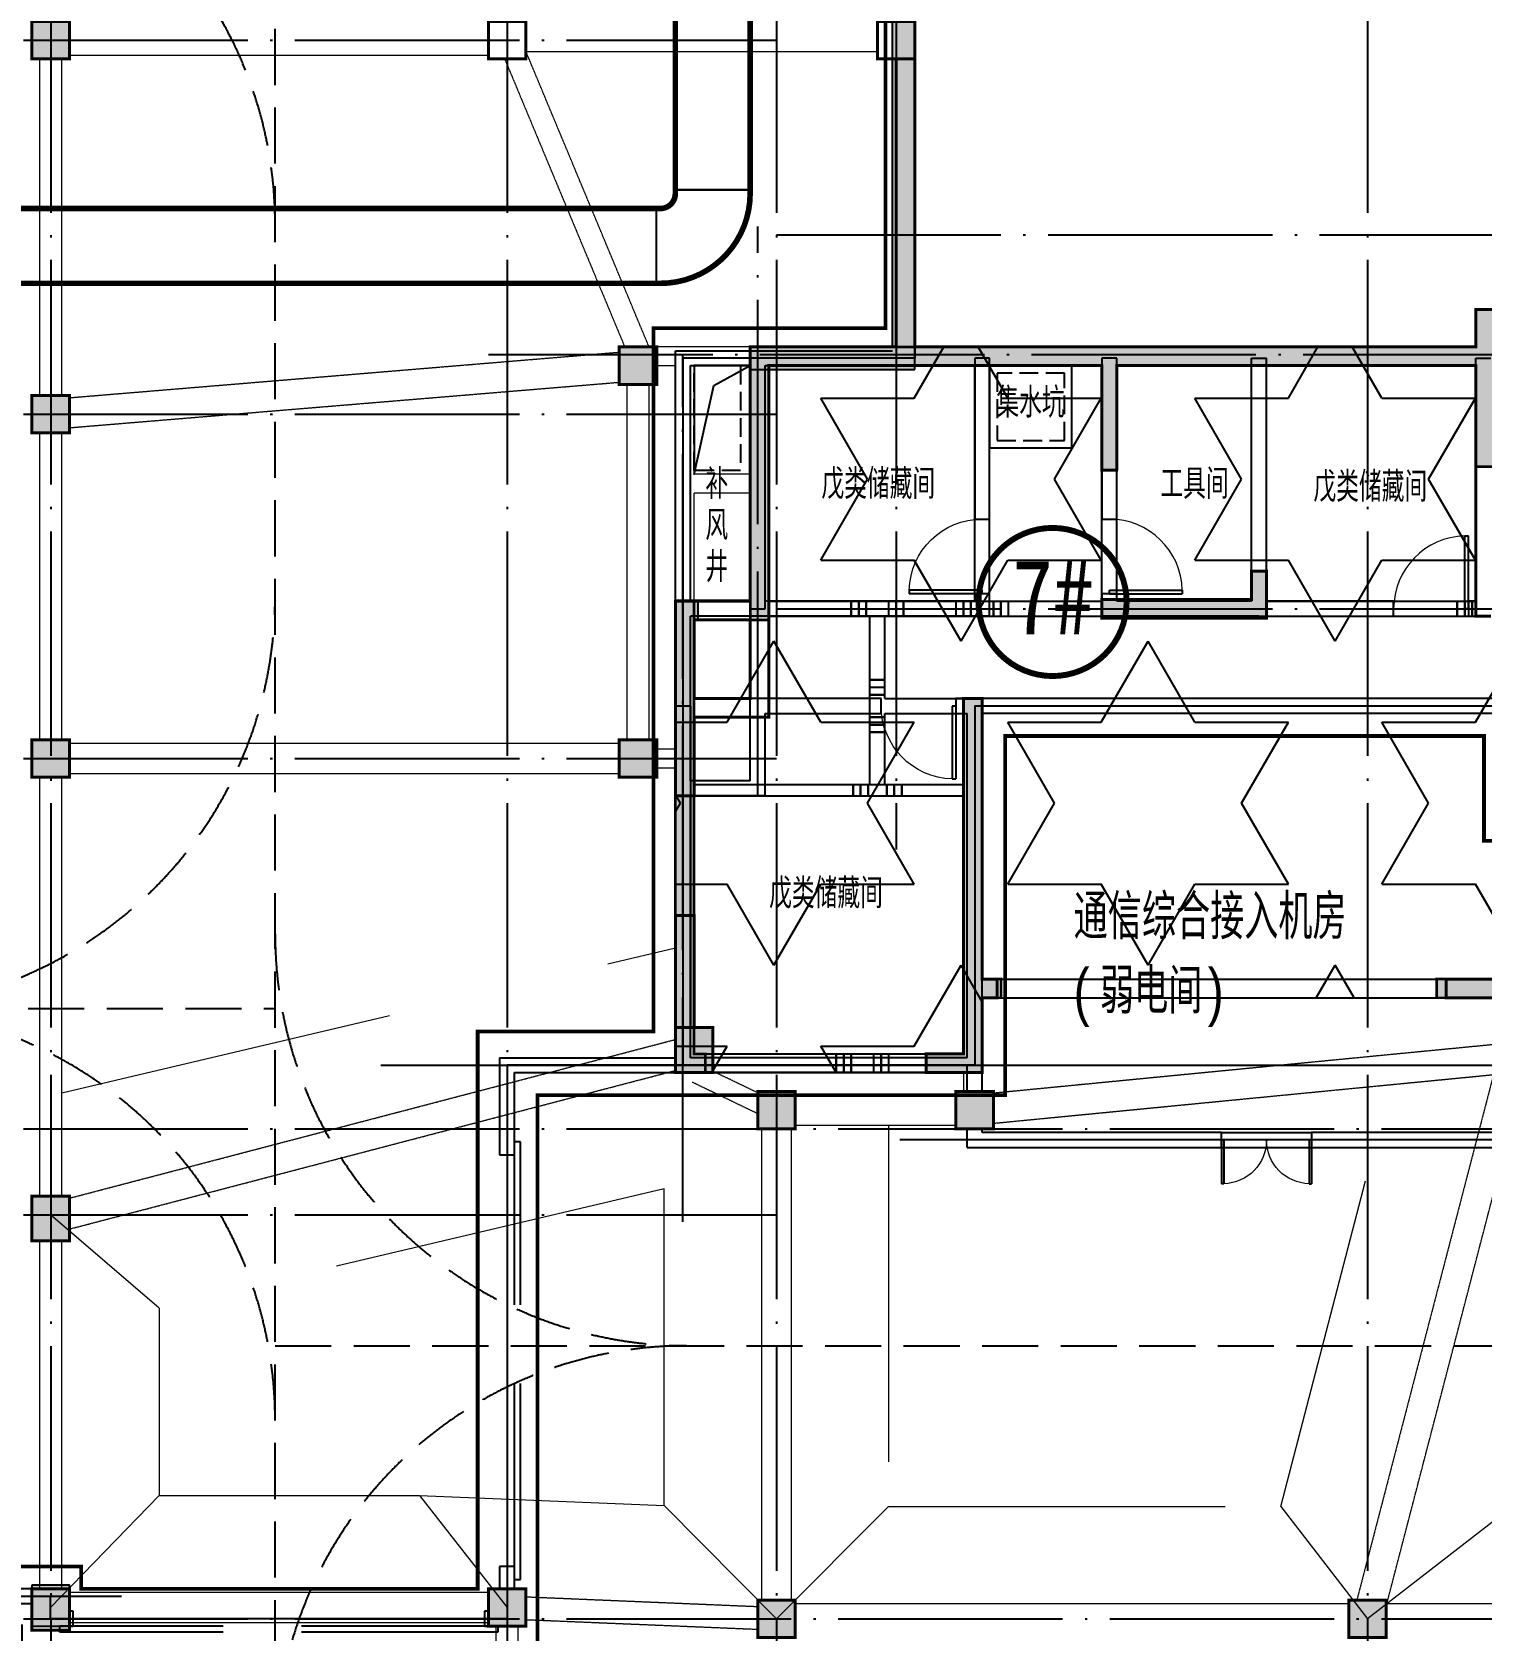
# Model space of a CAD drawing. Extents: x 290727 to 13733020, y 1731457 to 3643100.
# Drawn here: x 582462 to 601830, y 2195430 to 2216790 of the extents above; entities that cross this region are included whole.
import ezdxf
from ezdxf.enums import TextEntityAlignment as Align

# ---------------------------------------------------------------- set-up
doc = ezdxf.new("R2010")
doc.units = 0
doc.header["$LTSCALE"] = 10
for name, pattern in [('DASH', [0.35, 0.25, -0.1]), ('DASHED', [0.75, 0.5, -0.25]), ('DOTE', [2.42, 2, -0.2, 0.02, -0.2]), ('虚线', [750, 450, -300])]:
    doc.linetypes.add(name, pattern=pattern)
doc.layers.get('0').update_dxf_attribs({"linetype": 'CONTINUOUS'})
for name, color, linetype in [('-A-车行道路', 8, 'CONTINUOUS'), ('BEAM_CONT', 4, 'CONTINUOUS'), ('BEAM_DASH', 144, 'DASHED'), ('BEAM_SE', 144, 'DASHED'), ('COLU', 2, 'CONTINUOUS'), ('COLUMN', 9, 'CONTINUOUS'), ('DOTE', 8, 'DOTE'), ('DUCT-排烟管', 2, 'CONTINUOUS'), ('DUCT-排烟管端线', 4, 'CONTINUOUS'), ('PUB_HATCH', 8, 'CONTINUOUS'), ('SURFACE', 6, 'CONTINUOUS'), ('WALL', 255, 'CONTINUOUS'), ('WINDOW', 4, 'CONTINUOUS'), ('主楼楼号', 6, 'CONTINUOUS'), ('作业图', 4, 'CONTINUOUS'), ('剪力墙', 170, 'CONTINUOUS'), ('房间名称', 7, 'CONTINUOUS'), ('排水', 61, 'CONTINUOUS'), ('文字', 4, 'CONTINUOUS'), ('洞口边线', 7, 'CONTINUOUS'), ('防火分区示意线', 4, 'CONTINUOUS'), ('防火分区线', 7, 'CONTINUOUS')]:
    doc.layers.add(name, color=color, linetype=linetype)
doc.layers.add('DIM_MODI', color=6, linetype='CONTINUOUS', plot=False)
doc.layers.add('S_SubBeamHoop', color=1, linetype='CONTINUOUS', lineweight=40)
doc.layers.add('板加腋边线', color=253, linetype='虚线', lineweight=18)
doc.layers.get('0').off()
doc.styles.add('HNSJY', font='HNSJY-07', dxfattribs={"width": 0.8, "bigfont": 'HNSJY-HZ'})
doc.styles.add('黑体', font='simhei.ttf', dxfattribs={"width": 0.7})

# ---------------------------------------------------------------- blocks, each defined once
blk = doc.blocks.new('A$C55C93FC2')
at = {"layer": 'DOTE', "linetype": 'DOTE', "ltscale": 150}
for p, q in [((97784.1, 127235.5), (97784.1, 52513.6)), ((103884.1, 127235.5), (103884.1, 58602.6)), ((107484.1, 127235.5), (107484.1, 12200)), ((109084.1, 127235.5), (109084.1, 79426.6)), ((115384.1, 127235.5), (115384.1, 12200)), ((10299.5, 90242.4), (107472.3, 90242.4)), ((107484.1, 87642.4), (252290.8, 87642.4)), ((10299.5, 85242.4), (107472.3, 85242.4)), ((107484.1, 82642.4), (252290.8, 82642.4)), ((10299.5, 80642.4), (107484.1, 80642.4)), ((102196, 76542.4), (252290.8, 76542.4)), ((10299.5, 75692.4), (170248.6, 75692.4)), ((10299.5, 74542.4), (107484.1, 74542.4)), ((10299.5, 69142.4), (162348.6, 69142.4))]:
    blk.add_line(p, q, dxfattribs=at)
blk = doc.blocks.new('A$C52C345C4')
at = {"layer": '剪力墙'}
h = blk.add_hatch(color=0, dxfattribs=at)
h.paths.add_polyline_path([(-12800, -2200), (-13100, -2200), (-13100, -4800), (-12850, -4800), (-12850, -2450), (-12800, -2450)])
h.paths.add_polyline_path([(-9000, -3500), (-9250, -3500), (-9250, -8250), (-9750, -8250), (-9750, -8500), (-9000, -8500), (-9000, -7500), (-8800, -7500), (-8800, -7250), (-9000, -7250)])
h.paths.add_polyline_path([(-12850, -6400), (-13100, -6400), (-13100, -8500), (-12700, -8500), (-12700, -8250), (-12850, -8250)])
h.paths.add_polyline_path([(-12850, -4800), (-13100, -4800), (-13100, -6400), (-12850, -6400)])
h.paths.add_polyline_path([(-5200, -1800), (-5400, -1800), (-5400, -2175), (-7400, -2175), (-7400, -2425), (-5200, -2425)], flags=17)
h.paths.add_polyline_path([(2600, 200), (-200, 200), (-400, 200), (-400, 0), (-200, 0), (-200, -400), (0, -400), (0, 0), (2600, 0)], flags=17)
h.paths.add_polyline_path([(2400, -1800), (2200, -1800), (2200, -2200), (-200, -2200), (-200, -2450), (2400, -2450)], flags=17)
h.paths.add_polyline_path([(-1775, -5400), (-2025, -5400), (-2025, -7250), (-2925, -7250), (-2925, -7500), (-1775, -7500)])
h.paths.add_polyline_path([(5125, -7250), (4225, -7250), (4225, -5400), (3975, -5400), (3975, -7500), (5125, -7500)])
h.paths.add_polyline_path([(9600, -2175), (7600, -2175), (7600, -1800), (7400, -1800), (7400, -2425), (9600, -2425)], flags=17)
h.paths.add_polyline_path([(11450, -3500), (11200, -3500), (11200, -7250), (11000, -7250), (11000, -7500), (11200, -7500), (11200, -8500), (11950, -8500), (11950, -8250), (11450, -8250), (11450, -7250)])
h.paths.add_polyline_path([(15700, -2200), (15000, -2200), (15000, -2450), (15050, -2450), (15050, -4800), (15300, -4800), (15300, -2450), (15400, -2450), (15400, -4800), (15650, -4800), (15650, -2450), (15700, -2450)])
h.paths.add_polyline_path([(15800, -8250), (15650, -8250), (15650, -6150), (15400, -6150), (15400, -8250), (15300, -8250), (15300, -6150), (15050, -6150), (15050, -8250), (14900, -8250), (14900, -8500), (15800, -8500)])
h.paths.add_polyline_path([(19500, -7500), (19650, -7500), (19650, -7250), (19500, -7250), (19500, -3500), (19250, -3500), (19250, -7250), (19250, -8250), (18750, -8250), (18750, -8500), (19500, -8500)])
h.paths.add_polyline_path([(23300, -1775), (23100, -1775), (23100, -2175), (21100, -2175), (21100, -2425), (23300, -2425)])
h.paths.add_polyline_path([(30900, 200), (30900, 200), (28300, 200), (28300, 0), (30700, 0), (30700, -400), (30900, -400)])
h.paths.add_polyline_path([(28300, 200), (28100, 200), (28100, 0), (28300, 0)])
h.paths.add_polyline_path([(31100, 200), (30900, 200), (30900, 0), (31100, 0)])
h.paths.add_polyline_path([(30900, -2200), (28500, -2200), (28500, -1800), (28300, -1800), (28300, -2450), (30900, -2450)])
h.paths.add_polyline_path([(33625, -7250), (32725, -7250), (32725, -5400), (32475, -5400), (32475, -7500), (33625, -7500)])
h.paths.add_polyline_path([(26725, -5400), (26475, -5400), (26475, -7250), (25575, -7250), (25575, -7500), (26725, -7500)])
h.paths.add_polyline_path([(40450, -8250), (39950, -8250), (39950, -3500), (39700, -3500), (39700, -7250), (39500, -7250), (39500, -7500), (39700, -7500), (39700, -8500), (40450, -8500)])
h.paths.add_polyline_path([(43800, -6150), (43550, -6150), (43550, -8250), (43400, -8250), (43400, -8500), (43800, -8500)])
h.paths.add_polyline_path([(43800, -1950), (43300, -1950), (43300, -2450), (43550, -2450), (43550, -4800), (43800, -4800)])
h.paths.add_polyline_path([(2650, 5100), (2650, 5350), (-450, 5350), (-450, 1700), (-2400, 1700), (-2400, 1200), (-12100, 1200), (-12100, -2450), (-11850, -2450), (-11850, 950), (-7400, 950), (-7400, -450), (-7200, -450), (-7200, 950), (-2400, 950), (-2400, -400), (-2200, -400), (-2150, -400), (-2150, 1450), (-200, 1450), (-200, 5100), (2400, 5100), (2400, 1450), (4350, 1450), (4350, -400), (4400, -400), (4400, -200), (4400, -400), (4600, -400), (4600, 950), (9400, 950), (9400, -450), (9600, -450), (9600, 950), (14050, 950), (14050, -2450), (14300, -2450), (14300, 1200), (4600, 1200), (4600, 1700), (2650, 1700)])
h.paths.add_polyline_path([(36100, -1800), (35900, -1800), (35900, -2425), (38100, -2425), (38100, -2175), (36100, -2175)])
h.paths.add_polyline_path([(2650, 5100), (3050, 5100), (3050, 5350), (2650, 5350)], flags=17)
at = {"layer": '剪力墙', "color": 0}
for points in [[(-450, 1700), (-2400, 1700), (-2400, 1200), (-12100, 1200), (-12100, -2450), (-11850, -2450), (-11850, 950), (-7400, 950), (-7400, -450), (-7200, -450), (-7200, 950), (-2400, 950), (-2400, -400), (-2200, -400)], [(-13100, -6400), (-13100, -4800)], [(-12850, -6400), (-12850, -4800)]]:
    blk.add_lwpolyline(points, dxfattribs=at)
for points in [[(-7400, -2425), (-7400, -2175), (-5400, -2175), (-5400, -1800), (-5200, -1800), (-5200, -2425)], [(-12850, -2450), (-12850, -4800), (-13100, -4800), (-13100, -2200), (-12800, -2200), (-12800, -2450)], [(-9000, -8500), (-9000, -7500), (-8800, -7500), (-8800, -7250), (-9000, -7250), (-9000, -3500), (-9250, -3500), (-9250, -8250), (-9750, -8250), (-9750, -8500)], [(-2025, -5400), (-1775, -5400), (-1775, -7500), (-2925, -7500), (-2925, -7250), (-2025, -7250)], [(-12850, -6400), (-13100, -6400), (-13100, -8500), (-12700, -8500), (-12700, -8250), (-12850, -8250)]]:
    blk.add_lwpolyline(points, close=True, dxfattribs=at)
blk = doc.blocks.new('$DorLib2D$00000001')
for p, q in [((0.45, 0.975), (0.5, 0.975)), ((0.45, 0), (0.45, 0.975)), ((0.5, 0), (0.5, 0.975)), ((0.5, 0), (0.45, 0))]:
    blk.add_line(p, q)
at = {"lineweight": 13}
blk.add_arc((0.475, 0), 0.975, 91.4693, 180, dxfattribs=at)
blk = doc.blocks.new('_FZH')
blk.add_lwpolyline([(-0.5, -0.5), (0.5, -0.5), (0.5, 0.5), (-0.5, 0.5)], close=True)
at = {"layer": 'PUB_HATCH'}
blk.add_solid([(-0.5, -0.5), (0.5, -0.5), (-0.5, 0.5), (0.5, 0.5)], dxfattribs=at)
blk = doc.blocks.new('$DorLib2D$00000126')
at = {"color": 0, "linetype": 'Continuous'}
for p, q in [((-0.532, 0.5), (-0.532, 0.9)), ((0.532, 0.9), (0.532, 0.5))]:
    blk.add_line(p, q, dxfattribs=at)
at = {"color": 0, "linetype": 'DASH'}
for p, q in [((-0.532, 0.9), (0.532, 0.9)), ((-0.532, 0.5), (0.532, 0.5))]:
    blk.add_line(p, q, dxfattribs=at)
blk = doc.blocks.new('$DorLib2D$00000002')
for p, q in [((-0.5, 0), (-0.5, 0.4875)), ((-0.475, 0.4875), (-0.5, 0.4875)), ((-0.475, 0), (-0.475, 0.4875)), ((0.475, 0), (0.475, 0.4875)), ((0.475, 0.4875), (0.5, 0.4875)), ((0.5, 0), (0.5, 0.4875)), ((-0.5, 0), (-0.475, 0)), ((0.5, 0), (0.475, 0))]:
    blk.add_line(p, q)
at = {"lineweight": 13}
for centre, start, end in [((-0.4875, 0), 0, 88.53072), ((0.4875, 0), 91.46928, 180)]:
    blk.add_arc(centre, 0.4875, start, end, dxfattribs=at)
blk = doc.blocks.new('车库建筑作业图')
at = {"layer": 'PUB_HATCH', "linetype": 'Continuous'}
for points in [[(594262, 2219980), (593962, 2219980), (593962, 2212580), (594262, 2212280)], [(592062, 2212280), (594262, 2212280), (593962, 2212580), (592062, 2212580)]]:
    blk.add_hatch(color=256, dxfattribs=at).paths.add_polyline_path(points)
at = {"layer": '-A-车行道路', "linetype": 'DASH', "ltscale": 300}
for p, q in [((585712, 2187730), (585712, 2235430)), ((585712, 2199230), (643262, 2199230))]:
    blk.add_line(p, q, dxfattribs=at)
for points in [[(585712, 2214230, 0.414214), (580212, 2219730)], [(580212, 2203737, 0.414214), (585712, 2209237)], [(591212, 2199230, -0.414214), (585712, 2204730)], [(585712, 2198237, 0.414214), (580212, 2203737)], [(585712, 2193730, -0.414214), (591212, 2199230)]]:
    blk.add_lwpolyline(points, format="xyb", dxfattribs=at)
blk.add_lwpolyline([(543562, 2203737), (585712, 2203737)], dxfattribs=at)
at = {"layer": 'DIM_MODI', "linetype": 'Continuous'}
for p, q in [((594262, 2236180), (594262, 2212580)), ((601762, 2212580), (601762, 2213080)), ((601762, 2213080), (603712, 2213080)), ((594262, 2212580), (601762, 2212580))]:
    blk.add_line(p, q, dxfattribs=at)
at = {"layer": 'DOTE', "ltscale": 150}
for p, q in [((592162, 2206580), (592162, 2214191)), ((588562, 2212480), (619662, 2212480)), ((591162, 2200886), (591162, 2212480)), ((588562, 2202980), (619662, 2202980))]:
    blk.add_line(p, q, dxfattribs=at)
at = {"layer": 'DOTE', "linetype": 'Continuous', "ltscale": 150}
for p, q in [((603262, 2201980), (594062, 2201980)), ((583661, 2195880), (546462, 2195880))]:
    blk.add_line(p, q, dxfattribs=at)
at = {"layer": 'WALL', "linetype": 'Continuous'}
for p, q in [((593962, 2212580), (593962, 2219980)), ((594262, 2212280), (594262, 2219980)), ((592062, 2212580), (593962, 2212580)), ((592062, 2212580), (592062, 2212280)), ((592062, 2209080), (592062, 2212280)), ((592062, 2212280), (594262, 2212280)), ((592262, 2209080), (592262, 2212280)), ((592062, 2209080), (592262, 2209080)), ((591062, 2207780), (591062, 2203181)), ((591262, 2207780), (591062, 2207780)), ((591262, 2207780), (591262, 2203481)), ((594962, 2203080), (594962, 2207680)), ((595162, 2202980), (595162, 2207680)), ((591063, 2203181), (591062, 2203181)), ((591062, 2203181), (591062, 2203080)), ((588712, 2203080), (591063, 2203080)), ((588712, 2203080), (588712, 2201780)), ((591063, 2203079), (591062, 2203080)), ((594962, 2202630), (594962, 2202980)), ((594962, 2202980), (595162, 2202980)), ((595162, 2202630), (595162, 2202980)), ((588912, 2202880), (591162, 2202880)), ((588912, 2201780), (588912, 2202880)), ((591162, 2202881), (591162, 2202880)), ((594962, 2201880), (594962, 2202130)), ((595162, 2202080), (595162, 2202130)), ((598363, 2202080), (595162, 2202080)), ((598363, 2201880), (598363, 2202080)), ((602162, 2202080), (599563, 2202080)), ((599563, 2202080), (599563, 2201880)), ((594962, 2201880), (598363, 2201880)), ((599563, 2201880), (602362, 2201880)), ((588712, 2201780), (588912, 2201780)), ((588912, 2196280), (588712, 2196280)), ((588712, 2196280), (588712, 2195980)), ((588912, 2195980), (588912, 2196280)), ((582462, 2195980), (575062, 2195980)), ((582462, 2195780), (575062, 2195780)), ((583012, 2195680), (582962, 2195680)), ((583012, 2195480), (583012, 2195680)), ((588562, 2195680), (588512, 2195680)), ((588512, 2195680), (588512, 2195480)), ((582962, 2195480), (583012, 2195480)), ((588512, 2195480), (588562, 2195480))]:
    blk.add_line(p, q, dxfattribs=at)
at = {"layer": 'WALL'}
for p, q in [((591062, 2212530), (592162, 2212530)), ((591062, 2209080), (591062, 2212530)), ((592162, 2212530), (593962, 2212530)), ((591262, 2212330), (592062, 2212330)), ((591262, 2209180), (591262, 2212330)), ((592062, 2209180), (592062, 2212330)), ((592262, 2209180), (592262, 2212330)), ((592262, 2212330), (593962, 2212330)), ((593962, 2212330), (594262, 2212330)), ((595062, 2212430), (595062, 2210280)), ((595262, 2212430), (595062, 2212430)), ((595262, 2210280), (595262, 2212430)), ((596762, 2212430), (596762, 2210280)), ((596962, 2212430), (596762, 2212430)), ((596962, 2210280), (596962, 2212430)), ((598762, 2209180), (598762, 2212430)), ((598762, 2212430), (598962, 2212430)), ((598962, 2209180), (598962, 2212430)), ((601762, 2209180), (601762, 2212430)), ((601762, 2212430), (601962, 2212430)), ((595062, 2210280), (595262, 2210280)), ((596762, 2210280), (596962, 2210280)), ((592062, 2209180), (591262, 2209180)), ((595062, 2209180), (592262, 2209180)), ((595262, 2209280), (595062, 2209280)), ((595062, 2209280), (595062, 2209180)), ((595262, 2208980), (595262, 2209280)), ((596962, 2209280), (596762, 2209280)), ((596762, 2209280), (596762, 2208980)), ((596962, 2209180), (596962, 2209280)), ((598762, 2209180), (596962, 2209180)), ((600662, 2209180), (598962, 2209180)), ((600662, 2208980), (600662, 2209180)), ((601762, 2209180), (601662, 2209180)), ((601662, 2209180), (601662, 2208980)), ((591062, 2206680), (591062, 2209080)), ((592162, 2208980), (591262, 2208980)), ((591262, 2206780), (591262, 2208980)), ((595262, 2208980), (592162, 2208980)), ((598862, 2208980), (596762, 2208980)), ((598862, 2208980), (600662, 2208980)), ((601662, 2208980), (601962, 2208980)), ((593812, 2207880), (592062, 2207880)), ((592062, 2206780), (592062, 2207880)), ((593812, 2207680), (593812, 2207880)), ((595062, 2207880), (594812, 2207880)), ((594812, 2207880), (594812, 2207680)), ((602362, 2207880), (595062, 2207880)), ((592262, 2207680), (593812, 2207680)), ((592262, 2206580), (592262, 2207680)), ((594812, 2207680), (594962, 2207680)), ((602162, 2207680), (595162, 2207680)), ((592062, 2206780), (591262, 2206780)), ((591062, 2202880), (591062, 2206680)), ((591262, 2203080), (591262, 2206580)), ((592262, 2206580), (591262, 2206580)), ((594962, 2203080), (591262, 2203080)), ((594962, 2202880), (591062, 2202880))]:
    blk.add_line(p, q, dxfattribs=at)
at = {"layer": 'WINDOW', "linetype": 'Continuous'}
for p, q in [((598363, 2202080), (599563, 2202080)), ((598363, 2201880), (599563, 2201880))]:
    blk.add_line(p, q, dxfattribs=at)
at = {"layer": 'WINDOW', "linetype": 'DASH', "ltscale": 100}
blk.add_lwpolyline([(591312, 2212330), (591932, 2212330), (591932, 2210930), (591312, 2210930)], close=True, dxfattribs=at)
at = {"layer": '主楼楼号', "const_width": 79.2, "elevation": -3}
blk.add_lwpolyline([(595113, 2209171, 1), (597093, 2209171, 1)], format="xyb", close=True, dxfattribs=at)
at = {"layer": '排水'}
blk.add_lwpolyline([(596362, 2212330), (595262, 2212330), (595262, 2211230), (596362, 2211230)], close=True, dxfattribs=at)
at = {"layer": '排水', "linetype": 'DASH', "ltscale": 100}
blk.add_lwpolyline([(596262, 2212230), (595362, 2212230), (595362, 2211330), (596262, 2211330)], close=True, dxfattribs=at)
at = {"layer": '防火分区示意线', "color": 5, "linetype": 'DASH', "ltscale": 300, "const_width": 50}
blk.add_lwpolyline([(593869, 2236630), (593869, 2212830), (590769, 2212830), (590769, 2203430), (590270, 2203430), (588419, 2203430), (588419, 2195980), (583119, 2195980), (583119, 2196280), (547869, 2196280)], dxfattribs=at)
at = {"layer": '防火分区示意线', "color": 2, "linetype": 'DASH', "ltscale": 300, "const_width": 50}
blk.add_lwpolyline([(607819, 2191212), (607819, 2205980), (601869, 2205980), (601869, 2207380), (595469, 2207380), (595469, 2202580), (591462, 2202580), (591462, 2202580), (589219, 2202580), (589219, 2195180), (582319, 2195180), (582319, 2195480), (547069, 2195480)], dxfattribs=at)
at = {"layer": '防火分区线', "linetype": 'Continuous', "flags": 128}
for points in [[(594262, 2236180), (594262, 2212430), (591162, 2212430), (591162, 2202980), (591162, 2202980), (589922, 2202980), (588812, 2202980), (588812, 2195580), (582712, 2195580), (582712, 2195880), (547462, 2195880)], [(624012, 2174580), (608212, 2174580), (608212, 2190880), (606027, 2190880), (607337, 2190880), (608212, 2190880), (608212, 2206330), (602262, 2206330), (602262, 2207780), (595062, 2207780), (595062, 2202980), (591162, 2202980), (590908, 2202980), (588812, 2202980), (588812, 2195580), (582712, 2195580), (582712, 2195880), (547462, 2195880)]]:
    blk.add_lwpolyline(points, dxfattribs=at)
at = {"layer": 'COLUMN', "linetype": 'Continuous', "yscale": 500, "zscale": 500}
for p, xscale, rotation in [((582712, 2216680), 500, 270), ((590563, 2212330), 500, 270), ((582712, 2211680), 500, 270), ((582712, 2207080), 500, 270), ((590562, 2207080), 500, 270), ((591313, 2203181), 599.9825571132824, 270), ((592413, 2202380), 500, 270), ((595063, 2202380), 500, 270), ((582712, 2200930), 600.0621123705059, 270), ((582712, 2195755), 550.0621120161377, 270.0000000166249), ((588812, 2195730), 500, 270), ((592412, 2195580), 500, 270), ((600312, 2195580), 500, 270)]:
    blk.add_blockref('_FZH', p, dxfattribs=dict(at, xscale=xscale, rotation=rotation))
at = {"layer": 'SURFACE', "color": 8}
blk.add_blockref('A$C52C345C4', (604162, 2211380), dxfattribs=at)
at = {"layer": 'WINDOW', "yscale": 1000, "zscale": -1000}
for p, xscale, rotation in [((595162, 2209780), -1000, 90), ((596862, 2209780), 1000, 270), ((594312, 2207780), -1000, 180)]:
    blk.add_blockref('$DorLib2D$00000001', p, dxfattribs=dict(at, xscale=xscale, rotation=rotation))
at = {"layer": 'WINDOW', "xscale": 1000, "yscale": 1000, "zscale": -1000}
blk.add_blockref('$DorLib2D$00000001', (601162, 2209080), dxfattribs=at)
at = {"layer": 'WINDOW', "linetype": 'Continuous'}
for name, p, xscale, yscale, zscale, rotation in [('$DorLib2D$00000126', (588812, 2199030), -5500, 200, -5500, 270.0000124268759), ('$DorLib2D$00000002', (598963, 2201980), -1200, 1200, 1200, 180), ('$DorLib2D$00000126', (585762, 2195580), 5500, 200, -5500, 180)]:
    blk.add_blockref(name, p, dxfattribs=dict(at, xscale=xscale, yscale=yscale, zscale=zscale, rotation=rotation))
at = {"layer": '文字', "linetype": 'Continuous'}
blk.add_blockref('A$C55C93FC2', (484928, 2126437), dxfattribs=at)
at = {"layer": '主楼楼号', "style": '黑体', "width": 0.8}
blk.add_text('7#', height=1000, dxfattribs=at).set_placement((595564, 2208439, -3), align=Align.BOTTOM_LEFT)
at = {"layer": '房间名称', "style": 'HNSJY', "width": 0.8}
for s, p in [('集水坑', (595352, 2211636)), ('补', (591463, 2210549)), ('戊类储藏间', (593014, 2210549)), ('工具间', (597544, 2210549)), ('戊类储藏间', (599590, 2210510)), ('风', (591463, 2209997)), ('井', (591463, 2209440)), ('戊类储藏间', (592315, 2205077))]:
    blk.add_text(s, height=400, dxfattribs=at).set_placement(p)
at = {"layer": '文字', "linetype": 'Continuous', "style": 'HNSJY', "width": 0.8}
for s, p in [('通信综合接入机房', (596385, 2204662)), ('(', (596385, 2203670)), ('弱电间', (596737, 2203670)), (')', (598177, 2203670))]:
    blk.add_text(s, height=600, dxfattribs=at).set_placement(p)
blk = doc.blocks.new('7-l')
at = {"layer": 'BEAM_CONT', "color": 0, "lineweight": 18, "ltscale": 1}
blk.add_line((3281866.3, -645298.1), (3282616.3, -645298.1), dxfattribs=at)
at = {"layer": 'BEAM_SE', "color": 0}
for p, q in [((3285616.3, -645298.1), (3285616.3, -642148.1)), ((3285816.3, -645298.1), (3285816.3, -642148.1)), ((3289316.3, -644898.1), (3289316.3, -642148.1)), ((3289516.3, -644898.1), (3289516.3, -642148.1)), ((3287316.3, -645298.1), (3287316.3, -643548.1)), ((3287516.3, -645298.1), (3287516.3, -643548.1)), ((3282866.3, -645298.1), (3287316.3, -645298.1)), ((3282866.3, -645498.1), (3287316.3, -645498.1)), ((3284216.3, -646698.1), (3284216.3, -645498.1)), ((3284416.3, -646598.1), (3284416.3, -645498.1)), ((3289516.3, -645298.1), (3292316.3, -645298.1)), ((3289516.3, -645498.1), (3292316.3, -645498.1)), ((3281866.3, -645548.1), (3282616.3, -645548.1)), ((3284216.3, -647748.1), (3284216.3, -646698.1)), ((3284416.3, -646598.1), (3285466.3, -646598.1)), ((3284416.3, -647748.1), (3284416.3, -646798.1)), ((3284416.3, -646798.1), (3285466.3, -646798.1)), ((3281866.3, -647748.1), (3285466.3, -647748.1)), ((3281866.3, -647898.1), (3285466.3, -647898.1)), ((3285966.3, -650348.1), (3291816.3, -650348.1)), ((3285966.3, -650598.1), (3291816.3, -650598.1)), ((3282016.3, -651348.1), (3284966.3, -651348.1)), ((3282016.3, -651598.1), (3284966.3, -651598.1))]:
    blk.add_line(p, q, dxfattribs=at)
blk.add_lwpolyline([(3292316.3, -643498.1), (3292316.3, -645298.1)], dxfattribs=at)
at = {"layer": 'S_SubBeamHoop', "color": 0, "linetype": 'Continuous', "ltscale": 1, "const_width": 30}
for points in [[(3283966.3, -645298.1), (3283966.3, -645498.1)], [(3284066.3, -645298.1), (3284066.3, -645498.1)], [(3284166.3, -645298.1), (3284166.3, -645498.1)], [(3284466.3, -645298.1), (3284466.3, -645498.1)], [(3284566.3, -645298.1), (3284566.3, -645498.1)], [(3284666.3, -645298.1), (3284666.3, -645498.1)], [(3285366.3, -645298.1), (3285366.3, -645498.1)], [(3285466.3, -645298.1), (3285466.3, -645498.1)], [(3285566.3, -645298.1), (3285566.3, -645498.1)], [(3285866.3, -645298.1), (3285866.3, -645498.1)], [(3285966.3, -645298.1), (3285966.3, -645498.1)], [(3286066.3, -645298.1), (3286066.3, -645498.1)], [(3292066.3, -645298.1), (3292066.3, -645498.1)], [(3292166.3, -645298.1), (3292166.3, -645498.1)], [(3292266.3, -645298.1), (3292266.3, -645498.1)], [(3284216.3, -646348.1), (3284416.3, -646348.1)], [(3284216.3, -646448.1), (3284416.3, -646448.1)], [(3284216.3, -646548.1), (3284416.3, -646548.1)], [(3284216.3, -646848.1), (3284416.3, -646848.1)], [(3284216.3, -646948.1), (3284416.3, -646948.1)], [(3284216.3, -647048.1), (3284416.3, -647048.1)], [(3283991.3, -647748.1), (3283991.3, -647898.1)], [(3284091.3, -647748.1), (3284091.3, -647898.1)], [(3284191.3, -647748.1), (3284191.3, -647898.1)], [(3284441.3, -647748.1), (3284441.3, -647898.1)], [(3284541.3, -647748.1), (3284541.3, -647898.1)], [(3284641.3, -647748.1), (3284641.3, -647898.1)], [(3283766.3, -651348.1), (3283766.3, -651598.1)], [(3283866.3, -651348.1), (3283866.3, -651598.1)], [(3283966.3, -651348.1), (3283966.3, -651598.1)], [(3284266.3, -651348.1), (3284266.3, -651598.1)], [(3284366.3, -651348.1), (3284366.3, -651598.1)], [(3284466.3, -651348.1), (3284466.3, -651598.1)]]:
    blk.add_lwpolyline(points, dxfattribs=at)
at = {"layer": 'WINDOW', "color": 0, "lineweight": 18, "ltscale": 1}
for p, q in [((3281616.3, -649498.1), (3281616.3, -647898.1)), ((3281866.3, -649498.1), (3281866.3, -647898.1))]:
    blk.add_line(p, q, dxfattribs=at)
at = {"layer": '剪力墙', "color": 0, "const_width": 35}
for points in [[(3294266.3, -641398.1), (3292316.3, -641398.1), (3292316.3, -641898.1), (3282616.3, -641898.1), (3282616.3, -645548.1), (3282866.3, -645548.1), (3282866.3, -642148.1), (3287316.3, -642148.1), (3287316.3, -643548.1), (3287516.3, -643548.1), (3287516.3, -642148.1), (3292316.3, -642148.1), (3292316.3, -643498.1), (3292536.3, -643498.1)], [(3281616.3, -649498.1), (3281616.3, -647898.1)], [(3281866.3, -649498.1), (3281866.3, -647898.1)]]:
    blk.add_lwpolyline(points, dxfattribs=at)
for points in [[(3287316.3, -645523.1), (3287316.3, -645273.1), (3289316.3, -645273.1), (3289316.3, -644898.1), (3289516.3, -644898.1), (3289516.3, -645523.1)], [(3281616.3, -645298.1), (3281866.3, -645298.1), (3281866.3, -647898.1), (3281616.3, -647898.1)], [(3285716.3, -651598.1), (3285716.3, -650598.1), (3285966.3, -650598.1), (3285966.3, -650348.1), (3285716.3, -650348.1), (3285716.3, -646598.1), (3285466.3, -646598.1), (3285466.3, -651348.1), (3284966.3, -651348.1), (3284966.3, -651598.1)], [(3292691.3, -648498.1), (3292941.3, -648498.1), (3292941.3, -650598.1), (3291791.3, -650598.1), (3291791.3, -650348.1), (3292691.3, -650348.1)], [(3281866.3, -649498.1), (3281616.3, -649498.1), (3281616.3, -651598.1), (3282016.3, -651598.1), (3282016.3, -651348.1), (3281866.3, -651348.1)]]:
    blk.add_lwpolyline(points, close=True, dxfattribs=at)
blk = doc.blocks.new('A$C7FBF512A')
at = {"layer": 'DUCT-排烟管', "color": 0, "linetype": 'ByBlock', "const_width": 75}
for points in [[(85487, -34408), (85487, -51749)], [(86487, -51749), (86487, -34408)]]:
    blk.add_lwpolyline(points, dxfattribs=at)
at = {"layer": 'DUCT-排烟管', "color": 0, "linetype": 'Continuous', "extrusion": (0, 0, -1), "const_width": 75}
for points in [[(-86487, -51799, 0.414214), (-85287, -52999)], [(-85487, -51799, 0.414214), (-85287, -51999)]]:
    blk.add_lwpolyline(points, format="xyb", dxfattribs=at)
at = {"layer": 'DUCT-排烟管', "color": 0, "linetype": 'Continuous', "const_width": 75}
for points in [[(85487, -51799), (85487, -51749)], [(86487, -51749), (86487, -51799)], [(85237, -51999), (76468, -51999)], [(85237, -51999), (85287, -51999)], [(76468, -52999), (85237, -52999)], [(85287, -52999), (85237, -52999)]]:
    blk.add_lwpolyline(points, dxfattribs=at)
at = {"layer": 'DUCT-排烟管端线', "color": 0, "linetype": 'ByBlock'}
blk.add_line((85487, -51749), (86487, -51749), dxfattribs=at)
at = {"layer": 'DUCT-排烟管端线', "color": 0, "linetype": 'Continuous'}
for p, q in [((86487, -51749), (85487, -51749)), ((85237, -52999), (85237, -51999)), ((85237, -52999), (85237, -51999))]:
    blk.add_line(p, q, dxfattribs=at)
blk = doc.blocks.new('梁图-10.22')
h = blk.add_hatch()
h.set_pattern_fill('STARS', color=0, scale=10000, style=0)
h.set_pattern_definition([(360, (-13031997, -1453558.3), (1e-12, 2165.0635), [1250, -1250]), (60, (-13031997, -1453558.3), (-1875, 1082.53176), [1250, -1250]), (120, (-13031372, -1452475.8), (-1875, -1082.53176), [1250, -1250])])
h.paths.add_polyline_path([(-1490174, 256808), (-1492274, 256808), (-1501974, 256808), (-1501974, 257308), (-1503924, 257308), (-1503924, 260958), (-1507024, 260958), (-1507024, 257308), (-1508974, 257308), (-1508974, 256808), (-1518674, 256808), (-1518674, 253418), (-1519674, 253418), (-1519674, 247108), (-1515574, 247108), (-1515574, 248108), (-1495374, 248108), (-1495374, 247108), (-1487074, 247108), (-1487074, 248108), (-1466874, 248108), (-1466874, 247108), (-1462774, 247108), (-1462774, 253408), (-1463774, 253408), (-1463774, 256808), (-1473474, 256808), (-1473474, 257308), (-1475424, 257308), (-1475424, 260958), (-1478524, 260958), (-1478524, 257308), (-1480474, 257308), (-1480474, 256808)])
at = {"color": 0}
blk.add_lwpolyline([(-1519674, 253408), (-1519674, 247108), (-1515574, 247108), (-1515574, 248108), (-1495374, 248108), (-1495374, 247108), (-1487074, 247108), (-1487074, 248108), (-1466874, 248108), (-1466874, 247108), (-1462774, 247108), (-1462774, 253408), (-1463774, 253408), (-1463774, 256808), (-1473474, 256808), (-1473474, 257308), (-1475424, 257308), (-1475424, 260958), (-1478524, 260958), (-1478524, 257308), (-1480474, 257308), (-1480474, 256808), (-1490174, 256808), (-1492274, 256808), (-1501974, 256808), (-1501974, 257308), (-1503924, 257308), (-1503924, 260958), (-1507024, 260958), (-1507024, 257308), (-1508974, 257308), (-1508974, 256808), (-1518674, 256808), (-1518674, 253418), (-1519674, 253418)], close=True, dxfattribs=at)
at = {"layer": 'BEAM_CONT', "color": 0, "lineweight": 18}
for p, q in [((-1519424, 256558), (-1518674, 256559)), ((-1519424, 255108), (-1519424, 256558)), ((-1518674, 255108), (-1519424, 255108))]:
    blk.add_line(p, q, dxfattribs=at)
at = {"layer": 'BEAM_DASH', "color": 0, "lineweight": 18}
for p, q in [((-1528174, 260658), (-1528174, 256158)), ((-1527874, 256158), (-1527874, 260658)), ((-1527774, 260708), (-1522174, 260708)), ((-1521956, 260658), (-1520351, 256808)), ((-1520026, 256808), (-1521674, 260763)), ((-1521674, 260758), (-1516974, 260758)), ((-1519574, 256808), (-1519924, 256808)), ((-1518674, 256809), (-1519575, 256808)), ((-1527774, 256129), (-1520424, 256738)), ((-1519924, 256558), (-1519674, 256558)), ((-1519674, 256558), (-1519674, 255008)), ((-1515674, 256559), (-1515674, 253409)), ((-1515474, 253409), (-1515474, 256559)), ((-1511974, 256559), (-1511974, 253809)), ((-1511774, 253809), (-1511774, 256559)), ((-1527774, 255728), (-1520424, 256336)), ((-1520324, 256308), (-1520324, 251558)), ((-1520024, 251558), (-1520024, 256308)), ((-1528174, 255658), (-1528174, 251558)), ((-1527874, 251558), (-1527874, 255658)), ((-1513974, 255159), (-1513974, 253434)), ((-1513774, 253434), (-1513774, 255159)), ((-1519674, 255008), (-1519674, 253409)), ((-1519424, 253409), (-1519424, 254858)), ((-1519424, 254858), (-1518674, 254858)), ((-1516974, 253409), (-1518424, 253409)), ((-1515674, 253409), (-1516974, 253409)), ((-1513974, 253409), (-1515474, 253409)), ((-1508974, 253409), (-1511774, 253409)), ((-1518424, 253209), (-1516974, 253209)), ((-1517074, 253209), (-1517074, 252009)), ((-1516974, 253209), (-1515574, 253209)), ((-1516874, 252109), (-1516874, 253209)), ((-1515574, 253209), (-1513774, 253209)), ((-1511774, 253209), (-1508974, 253209)), ((-1515824, 252109), (-1516874, 252109)), ((-1517074, 252009), (-1517074, 250959)), ((-1516874, 250959), (-1516874, 251909)), ((-1516874, 251909), (-1515824, 251909)), ((-1520424, 251508), (-1527774, 251508)), ((-1519674, 251433), (-1519924, 251433)), ((-1528174, 251058), (-1528174, 245458)), ((-1527874, 245458), (-1527874, 251058)), ((-1527774, 251108), (-1520424, 251108)), ((-1519924, 251183), (-1519674, 251183)), ((-1516974, 250959), (-1519424, 250959)), ((-1519424, 250809), (-1516974, 250809)), ((-1515824, 250959), (-1516974, 250959)), ((-1516974, 250809), (-1515824, 250809)), ((-1509374, 248359), (-1515374, 248359)), ((-1515374, 248109), (-1509374, 248109)), ((-1527774, 245430), (-1519674, 247551)), ((-1516324, 247359), (-1519174, 247359)), ((-1508724, 247484), (-1515424, 246833)), ((-1508724, 247141), (-1510566, 240058)), ((-1527774, 245017), (-1519674, 247137)), ((-1519448, 246982), (-1518574, 246562)), ((-1518574, 246839), (-1519174, 247127)), ((-1519174, 247109), (-1516324, 247109)), ((-1515824, 247109), (-1515824, 246858)), ((-1515574, 246858), (-1515574, 247109)), ((-1515424, 246431), (-1508724, 247083)), ((-1510174, 239975), (-1508332, 247058)), ((-1515924, 246808), (-1518074, 246808)), ((-1518524, 246358), (-1518524, 240058)), ((-1518124, 240058), (-1518124, 246358)), ((-1518074, 246408), (-1515924, 246408)), ((-1528174, 244858), (-1528174, 240208)), ((-1527874, 240208), (-1527874, 244858)), ((-1522174, 240158), (-1527774, 240158)), ((-1518574, 239968), (-1521674, 240098)), ((-1510674, 240008), (-1518074, 240008)), ((-1502774, 240008), (-1510174, 240008)), ((-1527774, 239758), (-1522174, 239758)), ((-1522074, 239708), (-1522074, 235258)), ((-1521774, 235258), (-1521774, 239708)), ((-1521674, 239797), (-1518574, 239668))]:
    blk.add_line(p, q, dxfattribs=at)
at = {"layer": 'COLU', "color": 0, "const_width": 40}
for points in [[(-1527774, 261158), (-1528274, 261158), (-1528274, 260658), (-1527774, 260658)], [(-1521674, 261158), (-1522174, 261158), (-1522174, 260658), (-1521674, 260658)], [(-1516474, 261158), (-1516974, 261158), (-1516974, 260658), (-1516474, 260658)], [(-1519924, 256808), (-1520424, 256808), (-1520424, 256308), (-1519924, 256308)], [(-1527774, 256158), (-1528274, 256158), (-1528274, 255658), (-1527774, 255658)], [(-1527774, 251558), (-1528274, 251558), (-1528274, 251058), (-1527774, 251058)], [(-1519924, 251558), (-1520424, 251558), (-1520424, 251058), (-1519924, 251058)], [(-1519174, 247710), (-1519674, 247710), (-1519674, 247110), (-1519174, 247110)], [(-1518074, 246858), (-1518574, 246858), (-1518574, 246358), (-1518074, 246358)], [(-1515424, 246858), (-1515924, 246858), (-1515924, 246358), (-1515424, 246358)], [(-1527774, 245458), (-1528274, 245458), (-1528274, 244858), (-1527774, 244858)], [(-1527774, 240208), (-1528274, 240208), (-1528274, 239658), (-1527774, 239658)], [(-1521674, 240208), (-1522174, 240208), (-1522174, 239708), (-1521674, 239708)], [(-1518074, 240058), (-1518574, 240058), (-1518574, 239558), (-1518074, 239558)], [(-1510174, 240058), (-1510674, 240058), (-1510674, 239558), (-1510174, 239558)]]:
    blk.add_lwpolyline(points, close=True, dxfattribs=at)
at = {"layer": 'WALL', "color": 0, "const_width": 40}
for points in [[(-1480474, 257309), (-1480474, 256809), (-1490174, 256809), (-1490174, 253409), (-1492274, 253409), (-1492274, 256809), (-1501974, 256809), (-1501974, 257309), (-1503924, 257309), (-1503924, 260959), (-1507024, 260959), (-1507024, 257309), (-1508974, 257309), (-1508974, 256809), (-1516474, 256809), (-1516474, 260658)], [(-1516724, 260658), (-1516724, 256809)], [(-1516724, 256809), (-1518674, 256809), (-1518674, 253409)], [(-1518674, 253409), (-1519674, 253409), (-1519674, 250809), (-1519424, 250809), (-1519424, 251858), (-1518424, 251858), (-1518424, 256559), (-1513974, 256559)], [(-1513974, 256559), (-1513974, 255159), (-1513774, 255159)], [(-1513774, 255159), (-1513774, 256559), (-1508974, 256559)], [(-1508974, 256559), (-1508974, 253209), (-1508774, 253209)], [(-1519424, 247710), (-1519424, 249209), (-1519674, 249209), (-1519674, 247710)]]:
    blk.add_lwpolyline(points, dxfattribs=at)
for points in [[(-1511774, 253184), (-1511774, 253809), (-1511974, 253809), (-1511974, 253434), (-1513974, 253434), (-1513974, 253184)], [(-1519424, 253159), (-1518674, 253159), (-1518674, 252108), (-1519424, 252108)], [(-1515574, 252109), (-1515824, 252109), (-1515824, 247359), (-1516324, 247359), (-1516324, 247109), (-1515574, 247109), (-1515574, 248109), (-1515374, 248109), (-1515374, 248359), (-1515574, 248359)], [(-1508349, 248109), (-1508349, 250209), (-1508599, 250209), (-1508599, 248359), (-1509374, 248359), (-1509374, 248109)]]:
    blk.add_lwpolyline(points, close=True, dxfattribs=at)
at = {"layer": 'WINDOW', "color": 0, "lineweight": 18}
for p, q in [((-1519674, 249209), (-1519674, 250809)), ((-1519424, 249209), (-1519424, 250809))]:
    blk.add_line(p, q, dxfattribs=at)
at = {"layer": '板加腋边线', "color": 0, "lineweight": 18}
for p, q in [((-1527874, 246836), (-1519674, 248778)), ((-1511584, 241308), (-1510118, 246947)), ((-1516824, 246408), (-1516824, 241308)), ((-1519824, 245556), (-1526574, 243958)), ((-1519824, 241322), (-1519824, 245556)), ((-1526574, 243958), (-1528024, 245208)), ((-1526574, 243958), (-1526574, 241458)), ((-1526574, 241458), (-1528024, 239958)), ((-1526574, 241458), (-1523094, 241458)), ((-1523094, 241458), (-1521924, 239958)), ((-1523094, 241458), (-1519824, 241322)), ((-1519824, 241322), (-1518324, 239808)), ((-1516824, 241308), (-1518324, 239808)), ((-1516824, 241308), (-1511584, 241308)), ((-1511584, 241308), (-1510424, 239808)), ((-1508485, 241308), (-1510424, 239808))]:
    blk.add_line(p, q, dxfattribs=at)
at = {"layer": '洞口边线', "color": 0}
blk.add_lwpolyline([(-1518674, 256559), (-1519425, 256558), (-1519425, 255108), (-1519159, 256293), (-1518674, 256559)], close=True, dxfattribs=at)

msp = doc.modelspace()

# ---------------------------------------------------------------- block references
at = {"layer": '作业图', "color": 8, "linetype": 'ByBlock', "extrusion": (8.37508e-20, 6.90696e-07, 1)}
msp.add_blockref('梁图-10.22', (2110736, 1955772, 0), dxfattribs=at)
at = {"layer": '作业图', "linetype": 'Continuous'}
msp.add_blockref('车库建筑作业图', (0, 0), dxfattribs=at)
at = {"layer": '作业图', "color": 8}
msp.add_blockref('7-l', (-2690554, 2854478), dxfattribs=at)
at = {"layer": '文字', "color": 8}
msp.add_blockref('A$C7FBF512A', (505574, 2266429), dxfattribs=at)

doc.saveas('drawing.dxf')
